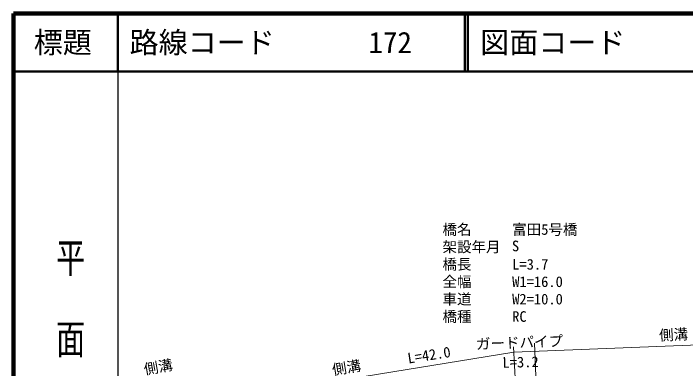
# Model space of a CAD drawing. Units: millimetres at full size, sheet at 1:1000; details may follow other scales. Extents: x 40000 to 680000, y 20000 to 380000.
# Drawn here: x 40000 to 155755, y 318788 to 380000 of the extents above; entities that cross this region are included whole.
import ezdxf
from ezdxf.enums import TextEntityAlignment as Align

# ---------------------------------------------------------------- set-up
doc = ezdxf.new("R2010")
doc.units = ezdxf.units.MM
doc.header["$LTSCALE"] = 1000
for name, color, linetype, lineweight in [('M-STR-HTXT', 7, 'Continuous', 13), ('M-TTL', 2, 'Continuous', 140), ('M-TTL-BAND', 7, 'Continuous', 25), ('M-TTL-LINE', 7, 'Continuous', 50)]:
    doc.layers.add(name, color=color, linetype=linetype, lineweight=lineweight)
doc.layers.add('M-TTL-TXT', color=7, linetype='Continuous')
doc.styles.add('@ＭＳ ゴシック', font='')
doc.styles.add('ＭＳ ゴシック', font='')
doc.styles.get('@ＭＳ ゴシック').set_extended_font_data('@MS Gothic')
doc.styles.get('ＭＳ ゴシック').set_extended_font_data('MS Gothic')

msp = doc.modelspace()

# ---------------------------------------------------------------- linework, layer by layer
at = {"layer": 'M-STR-HTXT'}
for p, q in [((130912, 297185), (129715, 323176)), ((126130, 322558), (127456, 296935))]:
    msp.add_line(p, q, dxfattribs=at)
msp.add_lwpolyline([(82059, 314407), (126180, 321596), (207307, 324839)], dxfattribs=at)
at = {"layer": 'M-TTL'}
for p, q in [((40000, 380000), (40000, 20000)), ((680000, 380000), (40000, 380000))]:
    msp.add_line(p, q, dxfattribs=at)
at = {"layer": 'M-TTL-BAND'}
msp.add_line((58000, 370000), (58000, 20000), dxfattribs=at)
at = {"layer": 'M-TTL-LINE'}
for p, q in [((58000, 380000), (58000, 370000)), ((117750, 380000), (117750, 370000)), ((118250, 380000), (118250, 370000)), ((40000, 370000), (680000, 370000))]:
    msp.add_line(p, q, dxfattribs=at)

# ---------------------------------------------------------------- texts
at = {"layer": 'M-STR-HTXT', "style": 'ＭＳ ゴシック'}
for s, p in [('橋名', (113892, 341295)), ('富田5号橋', (125892, 341295)), ('架設年月', (113892, 338295)), ('S', (125855, 338458)), ('橋長', (113892, 335295)), ('L=3.7', (125892, 335295)), ('全幅', (113892, 332295)), ('W1=16.0', (125892, 332295)), ('車道', (113892, 329295)), ('W2=10.0', (125892, 329295)), ('橋種', (113892, 326295)), ('RC', (125892, 326295))]:
    msp.add_text(s, height=1833, dxfattribs=at).set_placement(p, align=Align.BOTTOM_LEFT)
for s, rotation, p in [('側溝', 3.066, (151276, 323032)), ('ガードパイプ', 2.177, (119718, 321547)), ('L=42.0', 8.919, (108107, 319096)), ('L=3.2', 1.267, (124256, 318371)), ('側溝', 10.042, (62729, 317188)), ('側溝', 9.567, (95147, 317104))]:
    msp.add_text(s, height=1833, rotation=rotation, dxfattribs=at).set_placement(p, align=Align.BOTTOM_LEFT)
at = {"layer": 'M-TTL-BAND', "style": '@ＭＳ ゴシック', "width": 1.4}
msp.add_text('平  面  図', height=3666, rotation=270, dxfattribs=at).set_placement((49777, 306475), align=Align.MIDDLE_RIGHT)
at = {"layer": 'M-TTL-TXT', "style": 'ＭＳ ゴシック'}
msp.add_text('標題', height=3666, dxfattribs=at).set_placement((48500, 375000), align=Align.MIDDLE_CENTER)
for s, p in [('路線コード', (60000, 375000)), ('172', (101142, 375000)), ('図面コード', (120380, 375000))]:
    msp.add_text(s, height=3666, dxfattribs=at).set_placement(p, align=Align.MIDDLE_LEFT)

doc.saveas('drawing.dxf')
